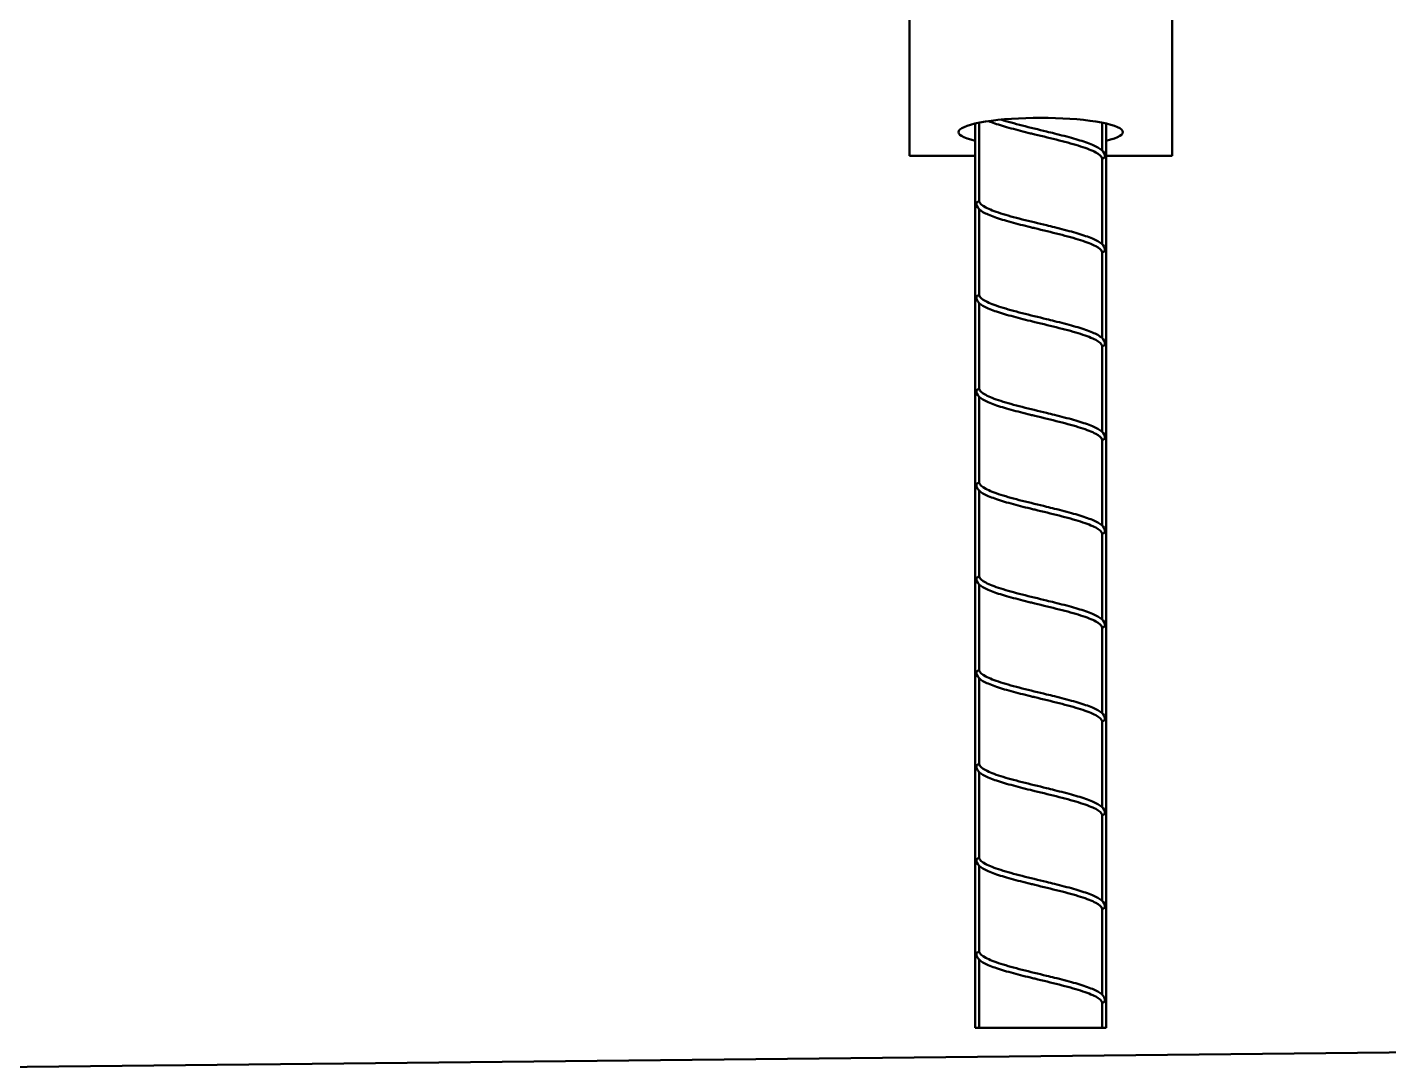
# Model space of a CAD drawing. Header units: inches. Extents: x 6 to 170, y 1 to 50.
# Drawn here: x 87.19 to 92.38, y 8.43 to 12.37 of the extents above; entities that cross this region are included whole.
import ezdxf

# ---------------------------------------------------------------- set-up
doc = ezdxf.new("R2010")
doc.units = ezdxf.units.IN
doc.header["$LTSCALE"] = 8
doc.header["$MEASUREMENT"] = 0
doc.layers.add('Visible (ANSI)', color=7, linetype='Continuous', lineweight=50)

msp = doc.modelspace()

# ---------------------------------------------------------------- linework, layer by layer
at = {"layer": 'Visible (ANSI)'}
for p, q in [((90.552053, 12.453521), (90.552053, 12.084218)), ((91.552053, 12.084218), (91.552053, 12.453521)), ((90.552053, 11.878387), (90.552053, 12.084218)), ((91.552053, 12.084218), (91.552053, 11.878387)), ((90.802678, 12.000845), (90.802678, 8.557259)), ((90.818158, 12.004129), (90.818158, 11.70441)), ((91.285948, 11.898724), (91.285948, 12.004129)), ((91.301428, 12.000845), (91.301428, 8.557259)), ((90.802678, 11.878387), (90.552053, 11.878387)), ((91.552053, 11.878387), (91.301428, 11.878387)), ((91.285948, 11.541581), (91.285948, 11.868297)), ((90.818158, 11.673761), (90.818158, 11.347268)), ((91.285948, 11.184438), (91.285948, 11.511154)), ((90.818158, 11.316619), (90.818158, 10.990125)), ((91.285948, 10.827295), (91.285948, 11.154011)), ((90.818158, 10.959476), (90.818158, 10.632982)), ((91.285948, 10.470152), (91.285948, 10.796868)), ((90.818158, 10.602333), (90.818158, 10.275839)), ((91.285948, 10.113009), (91.285948, 10.439725)), ((90.818158, 10.24519), (90.818158, 9.918696)), ((91.285948, 9.755867), (91.285948, 10.082582)), ((90.818158, 9.888047), (90.818158, 9.561553)), ((91.285948, 9.398724), (91.285948, 9.72544)), ((90.818158, 9.530904), (90.818158, 9.20441)), ((91.285948, 9.041581), (91.285948, 9.368297)), ((90.818158, 9.173761), (90.818158, 8.847268)), ((91.285948, 8.684438), (91.285948, 9.011154)), ((90.818158, 8.816619), (90.818158, 8.557259)), ((122.802678, 8.780318), (44.552063, 7.965207)), ((91.285948, 8.557259), (91.285948, 8.654011)), ((90.818158, 8.557259), (90.802678, 8.557259)), ((91.285948, 8.557259), (90.818158, 8.557259)), ((91.301428, 8.557259), (91.285948, 8.557259))]:
    msp.add_line(p, q, dxfattribs=at)
msp.add_ellipse((91.052053, 11.968142), major_axis=(-0.3125, 0), ratio=0.17364818, start_param=2.49476558, end_param=6.93001238, dxfattribs=at)
for points, knots in [([(91.013217, 11.963406), (90.987551, 11.969718), (90.96221, 11.976111), (90.916351, 11.988688), (90.895231, 11.995028), (90.86904, 12.004257), (90.861353, 12.007199), (90.854357, 12.010168)], [0, 0, 0, 0, 0.203430746, 0.203430746, 0.404937263, 0.404937263, 0.498244973, 0.498244973, 0.498244973, 0.498244973]), ([(90.901166, 12.015663), (90.924839, 12.00816), (90.952226, 12.000728), (91.01171, 11.985606), (91.043263, 11.978064), (91.08465, 11.967981), (91.094676, 11.965522), (91.104543, 11.963067)], [0.496195462, 0.496195462, 0.496195462, 0.496195462, 0.738837027, 0.738837027, 0.985116036, 0.985116036, 1.064849626, 1.064849626, 1.064849626, 1.064849626]), ([(91.285948, 11.868297), (91.283939, 11.875914), (91.275649, 11.883456), (91.247495, 11.898691), (91.227917, 11.906232), (91.180088, 11.921467), (91.152322, 11.929009), (91.092396, 11.944244), (91.060843, 11.951786), (91.024093, 11.960739), (91.018636, 11.962074), (91.013217, 11.963406)], [0, 0, 0, 0, 0.24627901, 0.24627901, 0.49255802, 0.49255802, 0.73883703, 0.73883703, 0.98511604, 0.98511604, 1.02832352, 1.02832352, 1.02832352, 1.02832352]), ([(91.104543, 11.963067), (91.130006, 11.956731), (91.154877, 11.950313), (91.199355, 11.937679), (91.21955, 11.931307), (91.253602, 11.91844), (91.267696, 11.911832), (91.287598, 11.898246), (91.294371, 11.891978), (91.296522, 11.880958)], [0, 0, 0, 0, 0.203969624, 0.203969624, 0.406026718, 0.406026718, 0.612891389, 0.612891389, 0.811777187, 0.811777187, 0.811777187, 0.811777187]), ([(91.296814, 11.878164), (91.296819, 11.87783), (91.296813, 11.877496), (91.296735, 11.87594), (91.296525, 11.874744), (91.295743, 11.872692), (91.295234, 11.871859), (91.29385, 11.870415), (91.292997, 11.869861), (91.291351, 11.869147), (91.290628, 11.868925), (91.28866, 11.868483), (91.287336, 11.868342), (91.285948, 11.868297)], [0.1897920525, 0.1897920525, 0.1897920525, 0.1897920525, 0.1922294095, 0.1922294095, 0.2012082947, 0.2012082947, 0.209118323, 0.209118323, 0.2174508092, 0.2174508092, 0.2233248553, 0.2233248553, 0.2328669858, 0.2328669858, 0.2328669858, 0.2328669858]), ([(90.80757, 11.691393), (90.807569, 11.691401), (90.807567, 11.691408), (90.807367, 11.692445), (90.807276, 11.693511), (90.807292, 11.694569)], [0.36883489865, 0.36883489865, 0.36883489865, 0.36883489865, 0.36889475462, 0.36889475462, 0.37685065873, 0.37685065873, 0.37685065873, 0.37685065873]), ([(90.807292, 11.694569), (90.807297, 11.694889), (90.807312, 11.695208), (90.807431, 11.696687), (90.80766, 11.697818), (90.808265, 11.699369), (90.808506, 11.699853), (90.809084, 11.700764), (90.809419, 11.701183), (90.8098, 11.701562), (90.81057, 11.70233), (90.811489, 11.7029), (90.813746, 11.703826), (90.815137, 11.704131), (90.817148, 11.704348), (90.817651, 11.704386), (90.818158, 11.70441)], [0.3768506587, 0.3768506587, 0.3768506587, 0.3768506587, 0.379254451, 0.379254451, 0.3880670032, 0.3880670032, 0.3924392295, 0.3924392295, 0.3969048674, 0.3969048674, 0.3969048674, 0.4059502014, 0.4059502014, 0.4165690719, 0.4165690719, 0.4200322562, 0.4200322562, 0.4200322562, 0.4200322562]), ([(91.013217, 11.606263), (90.987551, 11.612575), (90.96221, 11.618968), (90.916351, 11.631545), (90.895231, 11.637885), (90.859037, 11.650639), (90.843675, 11.657185), (90.820335, 11.670875), (90.812156, 11.677471), (90.808174, 11.688819), (90.80783, 11.690063), (90.80757, 11.691393)], [0, 0, 0, 0, 0.203430746, 0.203430746, 0.404937263, 0.404937263, 0.610847612, 0.610847612, 0.824043032, 0.824043032, 0.848613207, 0.848613207, 0.848613207, 0.848613207]), ([(90.818158, 11.70441), (90.820167, 11.696793), (90.828457, 11.689251), (90.856611, 11.674016), (90.876189, 11.666475), (90.924018, 11.65124), (90.951784, 11.643698), (91.01171, 11.628463), (91.043263, 11.620922), (91.08465, 11.610838), (91.094676, 11.60838), (91.104543, 11.605924)], [0, 0, 0, 0, 0.24627901, 0.24627901, 0.49255802, 0.49255802, 0.73883703, 0.73883703, 0.98511604, 0.98511604, 1.06484963, 1.06484963, 1.06484963, 1.06484963]), ([(91.285948, 11.511154), (91.283939, 11.518771), (91.275649, 11.526313), (91.247495, 11.541548), (91.227917, 11.54909), (91.180088, 11.564325), (91.152322, 11.571866), (91.092396, 11.587101), (91.060843, 11.594643), (91.024093, 11.603597), (91.018636, 11.604931), (91.013217, 11.606263)], [0, 0, 0, 0, 0.24627901, 0.24627901, 0.49255802, 0.49255802, 0.73883703, 0.73883703, 0.98511604, 0.98511604, 1.02832352, 1.02832352, 1.02832352, 1.02832352]), ([(91.104543, 11.605924), (91.130006, 11.599588), (91.154877, 11.59317), (91.199355, 11.580536), (91.21955, 11.574164), (91.253602, 11.561298), (91.267696, 11.554689), (91.287598, 11.541103), (91.294371, 11.534835), (91.296522, 11.523816)], [0, 0, 0, 0, 0.203969624, 0.203969624, 0.406026718, 0.406026718, 0.612891389, 0.612891389, 0.811777187, 0.811777187, 0.811777187, 0.811777187]), ([(91.296814, 11.521021), (91.29682, 11.520596), (91.29681, 11.520172), (91.296698, 11.518549), (91.296467, 11.517384), (91.295649, 11.515376), (91.29512, 11.514562), (91.293975, 11.513433), (91.293469, 11.513057), (91.292309, 11.512394), (91.291657, 11.512122), (91.289641, 11.511488), (91.288141, 11.511265), (91.286334, 11.511168), (91.286141, 11.51116), (91.285948, 11.511154)], [0.200182473, 0.200182473, 0.200182473, 0.200182473, 0.2033980629, 0.2033980629, 0.2125840261, 0.2125840261, 0.2208186966, 0.2208186966, 0.2261883639, 0.2261883639, 0.2320540395, 0.2320540395, 0.2434050849, 0.2434050849, 0.2447579396, 0.2447579396, 0.2447579396, 0.2447579396]), ([(90.80757, 11.33425), (90.807519, 11.334512), (90.807475, 11.334776), (90.807329, 11.335828), (90.80728, 11.336629), (90.807292, 11.337426)], [0.35943356133, 0.35943356133, 0.35943356133, 0.35943356133, 0.36146243866, 0.36146243866, 0.36744599074, 0.36744599074, 0.36744599074, 0.36744599074]), ([(90.807292, 11.337426), (90.807301, 11.337996), (90.807342, 11.338564), (90.807579, 11.340333), (90.807898, 11.341484), (90.808913, 11.343475), (90.809561, 11.34428), (90.811213, 11.34561), (90.812183, 11.346096), (90.813253, 11.346451), (90.814583, 11.346893), (90.816079, 11.347136), (90.817841, 11.347251), (90.818, 11.34726), (90.818158, 11.347268)], [0.3674459907, 0.3674459907, 0.3674459907, 0.3674459907, 0.3717271464, 0.3717271464, 0.3810225237, 0.3810225237, 0.3897607656, 0.3897607656, 0.3987126221, 0.3987126221, 0.3987126221, 0.4098375879, 0.4098375879, 0.410931022, 0.410931022, 0.410931022, 0.410931022]), ([(91.013217, 11.24912), (90.987551, 11.255432), (90.96221, 11.261825), (90.916351, 11.274402), (90.895231, 11.280742), (90.859037, 11.293496), (90.843675, 11.300042), (90.820335, 11.313732), (90.812156, 11.320328), (90.808174, 11.331676), (90.80783, 11.332921), (90.80757, 11.33425)], [0, 0, 0, 0, 0.203430746, 0.203430746, 0.404937263, 0.404937263, 0.610847612, 0.610847612, 0.824043032, 0.824043032, 0.848613207, 0.848613207, 0.848613207, 0.848613207]), ([(90.818158, 11.347268), (90.820167, 11.33965), (90.828457, 11.332108), (90.856611, 11.316873), (90.876189, 11.309332), (90.924018, 11.294097), (90.951784, 11.286555), (91.01171, 11.27132), (91.043263, 11.263779), (91.08465, 11.253695), (91.094676, 11.251237), (91.104543, 11.248781)], [0, 0, 0, 0, 0.24627901, 0.24627901, 0.49255802, 0.49255802, 0.73883703, 0.73883703, 0.98511604, 0.98511604, 1.06484963, 1.06484963, 1.06484963, 1.06484963]), ([(91.285948, 11.154011), (91.283939, 11.161628), (91.275649, 11.16917), (91.247495, 11.184405), (91.227917, 11.191947), (91.180088, 11.207182), (91.152322, 11.214723), (91.092396, 11.229958), (91.060843, 11.2375), (91.024093, 11.246454), (91.018636, 11.247788), (91.013217, 11.24912)], [0, 0, 0, 0, 0.24627901, 0.24627901, 0.49255802, 0.49255802, 0.73883703, 0.73883703, 0.98511604, 0.98511604, 1.02832352, 1.02832352, 1.02832352, 1.02832352]), ([(91.104543, 11.248781), (91.130006, 11.242445), (91.154877, 11.236027), (91.199355, 11.223393), (91.21955, 11.217021), (91.253602, 11.204155), (91.267696, 11.197546), (91.287598, 11.18396), (91.294371, 11.177692), (91.296522, 11.166673)], [0, 0, 0, 0, 0.203969624, 0.203969624, 0.406026718, 0.406026718, 0.612891389, 0.612891389, 0.811777187, 0.811777187, 0.811777187, 0.811777187]), ([(91.296814, 11.163878), (91.296824, 11.163202), (91.296791, 11.162526), (91.296567, 11.160722), (91.296281, 11.159636), (91.295356, 11.157751), (91.294764, 11.15699), (91.293521, 11.155946), (91.292971, 11.155601), (91.291725, 11.155), (91.291029, 11.154759), (91.288975, 11.154232), (91.287504, 11.154062), (91.285948, 11.154011)], [0.4252749174, 0.4252749174, 0.4252749174, 0.4252749174, 0.4304263152, 0.4304263152, 0.4393240915, 0.4393240915, 0.4476179655, 0.4476179655, 0.4531368502, 0.4531368502, 0.4591944322, 0.4591944322, 0.4702656932, 0.4702656932, 0.4702656932, 0.4702656932]), ([(91.296522, 11.166673), (91.296569, 11.166435), (91.29661, 11.166196), (91.296645, 11.165955), (91.296746, 11.165272), (91.296803, 11.164575), (91.296814, 11.163878)], [0.41809649147, 0.41809649147, 0.41809649147, 0.41809649147, 0.41996680535, 0.41996680535, 0.41996680535, 0.42527491742, 0.42527491742, 0.42527491742, 0.42527491742]), ([(90.80757, 10.977107), (90.807562, 10.977151), (90.807554, 10.977195), (90.807361, 10.978234), (90.807276, 10.979262), (90.807292, 10.980283)], [0.37843930434, 0.37843930434, 0.37843930434, 0.37843930434, 0.37878207808, 0.37878207808, 0.38654088581, 0.38654088581, 0.38654088581, 0.38654088581]), ([(90.807292, 10.980283), (90.807296, 10.98055), (90.807308, 10.980817), (90.807411, 10.982314), (90.807648, 10.983518), (90.808083, 10.984617), (90.808485, 10.985633), (90.80904, 10.986512), (90.810539, 10.988021), (90.811453, 10.988594), (90.813699, 10.989527), (90.815084, 10.989835), (90.817109, 10.99006), (90.817631, 10.990099), (90.818158, 10.990125)], [0.3865408858, 0.3865408858, 0.3865408858, 0.3865408858, 0.3885710722, 0.3885710722, 0.3979903368, 0.3979903368, 0.3979903368, 0.4066991123, 0.4066991123, 0.4157857445, 0.4157857445, 0.4264412276, 0.4264412276, 0.4300614581, 0.4300614581, 0.4300614581, 0.4300614581]), ([(91.013217, 10.891978), (90.987551, 10.898289), (90.96221, 10.904682), (90.916351, 10.917259), (90.895231, 10.923599), (90.859037, 10.936354), (90.843675, 10.942899), (90.820335, 10.956589), (90.812156, 10.963185), (90.808174, 10.974534), (90.80783, 10.975778), (90.80757, 10.977107)], [0, 0, 0, 0, 0.203430746, 0.203430746, 0.404937263, 0.404937263, 0.610847612, 0.610847612, 0.824043032, 0.824043032, 0.848613207, 0.848613207, 0.848613207, 0.848613207]), ([(90.818158, 10.990125), (90.820167, 10.982507), (90.828457, 10.974966), (90.856611, 10.959731), (90.876189, 10.952189), (90.924018, 10.936954), (90.951784, 10.929412), (91.01171, 10.914177), (91.043263, 10.906636), (91.08465, 10.896552), (91.094676, 10.894094), (91.104543, 10.891638)], [0, 0, 0, 0, 0.24627901, 0.24627901, 0.49255802, 0.49255802, 0.73883703, 0.73883703, 0.98511604, 0.98511604, 1.06484963, 1.06484963, 1.06484963, 1.06484963]), ([(91.285948, 10.796868), (91.283939, 10.804486), (91.275649, 10.812027), (91.247495, 10.827262), (91.227917, 10.834804), (91.180088, 10.850039), (91.152322, 10.85758), (91.092396, 10.872815), (91.060843, 10.880357), (91.024093, 10.889311), (91.018636, 10.890645), (91.013217, 10.891978)], [0, 0, 0, 0, 0.24627901, 0.24627901, 0.49255802, 0.49255802, 0.73883703, 0.73883703, 0.98511604, 0.98511604, 1.02832352, 1.02832352, 1.02832352, 1.02832352]), ([(91.104543, 10.891639), (91.130006, 10.885302), (91.154877, 10.878885), (91.199355, 10.86625), (91.21955, 10.859878), (91.253602, 10.847012), (91.267696, 10.840403), (91.287598, 10.826817), (91.294371, 10.820549), (91.296522, 10.80953)], [0, 0, 0, 0, 0.203969624, 0.203969624, 0.406026718, 0.406026718, 0.612891389, 0.612891389, 0.811777187, 0.811777187, 0.811777187, 0.811777187]), ([(91.296814, 10.806736), (91.296816, 10.806599), (91.296816, 10.806462), (91.296801, 10.805053), (91.296633, 10.80379), (91.295928, 10.80164), (91.295463, 10.800768), (91.294171, 10.799254), (91.293374, 10.798665), (91.291812, 10.797892), (91.291122, 10.797646), (91.289049, 10.797098), (91.287544, 10.796921), (91.285948, 10.796868)], [0.4324840395, 0.4324840395, 0.4324840395, 0.4324840395, 0.4335329654, 0.4335329654, 0.443318181, 0.443318181, 0.4516638398, 0.4516638398, 0.4602611352, 0.4602611352, 0.466316737, 0.466316737, 0.477688633, 0.477688633, 0.477688633, 0.477688633]), ([(90.807292, 10.623141), (90.8073, 10.623662), (90.807335, 10.624182), (90.807549, 10.625915), (90.807856, 10.62708), (90.808851, 10.629098), (90.809488, 10.629916), (90.811139, 10.631283), (90.812144, 10.631802), (90.814048, 10.632426), (90.814831, 10.632603), (90.816464, 10.632863), (90.81731, 10.632941), (90.818158, 10.632982)], [0.3836448412, 0.3836448412, 0.3836448412, 0.3836448412, 0.3877740914, 0.3877740914, 0.397624591, 0.397624591, 0.4068361571, 0.4068361571, 0.4164404089, 0.4164404089, 0.4226952118, 0.4226952118, 0.4291710192, 0.4291710192, 0.4291710192, 0.4291710192]), ([(90.818158, 10.632982), (90.820167, 10.625364), (90.828457, 10.617823), (90.856611, 10.602588), (90.876189, 10.595046), (90.924018, 10.579811), (90.951784, 10.57227), (91.01171, 10.557035), (91.043263, 10.549493), (91.08465, 10.539409), (91.094676, 10.536951), (91.104543, 10.534496)], [0, 0, 0, 0, 0.24627901, 0.24627901, 0.49255802, 0.49255802, 0.73883703, 0.73883703, 0.98511604, 0.98511604, 1.06484963, 1.06484963, 1.06484963, 1.06484963]), ([(90.80757, 10.619964), (90.807529, 10.620177), (90.807492, 10.620391), (90.807335, 10.62144), (90.807279, 10.622293), (90.807292, 10.623141)], [0.37519647472, 0.37519647472, 0.37519647472, 0.37519647472, 0.37693413434, 0.37693413434, 0.38364484121, 0.38364484121, 0.38364484121, 0.38364484121]), ([(91.013217, 10.534835), (90.987551, 10.541147), (90.96221, 10.547539), (90.916351, 10.560116), (90.895231, 10.566457), (90.859037, 10.579211), (90.843675, 10.585757), (90.820335, 10.599446), (90.812156, 10.606042), (90.808174, 10.617391), (90.80783, 10.618635), (90.80757, 10.619964)], [0, 0, 0, 0, 0.203430746, 0.203430746, 0.404937263, 0.404937263, 0.610847612, 0.610847612, 0.824043032, 0.824043032, 0.848613207, 0.848613207, 0.848613207, 0.848613207]), ([(91.285948, 10.439725), (91.283939, 10.447343), (91.275649, 10.454884), (91.247495, 10.470119), (91.227917, 10.477661), (91.180088, 10.492896), (91.152322, 10.500438), (91.092396, 10.515673), (91.060843, 10.523214), (91.024093, 10.532168), (91.018636, 10.533502), (91.013217, 10.534835)], [0, 0, 0, 0, 0.24627901, 0.24627901, 0.49255802, 0.49255802, 0.73883703, 0.73883703, 0.98511604, 0.98511604, 1.02832352, 1.02832352, 1.02832352, 1.02832352]), ([(91.104543, 10.534496), (91.130006, 10.528159), (91.154877, 10.521742), (91.199355, 10.509107), (91.21955, 10.502735), (91.253602, 10.489869), (91.267696, 10.483261), (91.287598, 10.469674), (91.294371, 10.463406), (91.296522, 10.452387)], [0, 0, 0, 0, 0.203969624, 0.203969624, 0.406026718, 0.406026718, 0.612891389, 0.612891389, 0.811777187, 0.811777187, 0.811777187, 0.811777187]), ([(91.296814, 10.449593), (91.296824, 10.448916), (91.296791, 10.448241), (91.296567, 10.446436), (91.296281, 10.44535), (91.295356, 10.443465), (91.294764, 10.442704), (91.293521, 10.44166), (91.292971, 10.441316), (91.291725, 10.440714), (91.291029, 10.440473), (91.288975, 10.439946), (91.287504, 10.439777), (91.285948, 10.439725)], [0.4252629105, 0.4252629105, 0.4252629105, 0.4252629105, 0.4304142272, 0.4304142272, 0.4393118948, 0.4393118948, 0.4476055892, 0.4476055892, 0.4531243019, 0.4531243019, 0.4591816413, 0.4591816413, 0.4702524139, 0.4702524139, 0.4702524139, 0.4702524139]), ([(91.296522, 10.452387), (91.296569, 10.45215), (91.29661, 10.45191), (91.296645, 10.45167), (91.296746, 10.450987), (91.296803, 10.450289), (91.296814, 10.449593)], [0.41808449305, 0.41808449305, 0.41808449305, 0.41808449305, 0.41995475991, 0.41995475991, 0.41995475991, 0.42526291053, 0.42526291053, 0.42526291053, 0.42526291053]), ([(90.80757, 10.262822), (90.807473, 10.263318), (90.807402, 10.263822), (90.807305, 10.264884), (90.807284, 10.265442), (90.807292, 10.265998)], [0.39774755854, 0.39774755854, 0.39774755854, 0.39774755854, 0.40221639818, 0.40221639818, 0.40707367037, 0.40707367037, 0.40707367037, 0.40707367037]), ([(90.807292, 10.265998), (90.807305, 10.266799), (90.80738, 10.267595), (90.807743, 10.269529), (90.808116, 10.27061), (90.809236, 10.272479), (90.809939, 10.273224), (90.811728, 10.274473), (90.812826, 10.274939), (90.815322, 10.275591), (90.816701, 10.275769), (90.818158, 10.275839)], [0.4070736704, 0.4070736704, 0.4070736704, 0.4070736704, 0.4140736516, 0.4140736516, 0.4246410493, 0.4246410493, 0.434805854, 0.434805854, 0.4458536327, 0.4458536327, 0.4570245036, 0.4570245036, 0.4570245036, 0.4570245036]), ([(90.818158, 10.275839), (90.820167, 10.268222), (90.828457, 10.26068), (90.856611, 10.245445), (90.876189, 10.237903), (90.924018, 10.222668), (90.951784, 10.215127), (91.01171, 10.199892), (91.043263, 10.19235), (91.08465, 10.182266), (91.094676, 10.179808), (91.104543, 10.177353)], [0, 0, 0, 0, 0.24627901, 0.24627901, 0.49255802, 0.49255802, 0.73883703, 0.73883703, 0.98511604, 0.98511604, 1.06484963, 1.06484963, 1.06484963, 1.06484963]), ([(91.013217, 10.177692), (90.987551, 10.184004), (90.96221, 10.190397), (90.916351, 10.202973), (90.895231, 10.209314), (90.859037, 10.222068), (90.843675, 10.228614), (90.820335, 10.242304), (90.812156, 10.248899), (90.808174, 10.260248), (90.80783, 10.261492), (90.80757, 10.262821)], [0, 0, 0, 0, 0.203430746, 0.203430746, 0.404937263, 0.404937263, 0.610847612, 0.610847612, 0.824043032, 0.824043032, 0.848613207, 0.848613207, 0.848613207, 0.848613207]), ([(91.285948, 10.082582), (91.283939, 10.0902), (91.275649, 10.097741), (91.247495, 10.112976), (91.227917, 10.120518), (91.180088, 10.135753), (91.152322, 10.143295), (91.092396, 10.15853), (91.060843, 10.166071), (91.024093, 10.175025), (91.018636, 10.176359), (91.013217, 10.177692)], [0, 0, 0, 0, 0.24627901, 0.24627901, 0.49255802, 0.49255802, 0.73883703, 0.73883703, 0.98511604, 0.98511604, 1.02832352, 1.02832352, 1.02832352, 1.02832352]), ([(91.104543, 10.177353), (91.130006, 10.171017), (91.154877, 10.164599), (91.199355, 10.151964), (91.21955, 10.145592), (91.253602, 10.132726), (91.267696, 10.126118), (91.287598, 10.112531), (91.294371, 10.106264), (91.296522, 10.095244)], [0, 0, 0, 0, 0.203969624, 0.203969624, 0.406026718, 0.406026718, 0.612891389, 0.612891389, 0.811777187, 0.811777187, 0.811777187, 0.811777187]), ([(91.296814, 10.09245), (91.296817, 10.09223), (91.296816, 10.09201), (91.296776, 10.090537), (91.296589, 10.089303), (91.295853, 10.087194), (91.295369, 10.08634), (91.29404, 10.084855), (91.29322, 10.084281), (91.29117, 10.083319), (91.289881, 10.082984), (91.287643, 10.082675), (91.286804, 10.082611), (91.285948, 10.082582)], [0.1915703884, 0.1915703884, 0.1915703884, 0.1915703884, 0.1932465161, 0.1932465161, 0.202831746, 0.202831746, 0.211131424, 0.211131424, 0.2197778812, 0.2197778812, 0.230077806, 0.230077806, 0.2359190284, 0.2359190284, 0.2359190284, 0.2359190284]), ([(90.80757, 9.905679), (90.807431, 9.906389), (90.807345, 9.907115), (90.807293, 9.908181), (90.807287, 9.908518), (90.807292, 9.908855)], [0.19365485599, 0.19365485599, 0.19365485599, 0.19365485599, 0.19919025146, 0.19919025146, 0.20173580921, 0.20173580921, 0.20173580921, 0.20173580921]), ([(90.807292, 9.908855), (90.807308, 9.909866), (90.807423, 9.910872), (90.807925, 9.912944), (90.808348, 9.913963), (90.80957, 9.915722), (90.810328, 9.916415), (90.812236, 9.917572), (90.813412, 9.917996), (90.81581, 9.918508), (90.816963, 9.918639), (90.818158, 9.918696)], [0.2017358092, 0.2017358092, 0.2017358092, 0.2017358092, 0.2093917197, 0.2093917197, 0.2183592436, 0.2183592436, 0.2271757433, 0.2271757433, 0.2370177383, 0.2370177383, 0.2450975683, 0.2450975683, 0.2450975683, 0.2450975683]), ([(91.013217, 9.820549), (90.987551, 9.826861), (90.96221, 9.833254), (90.916351, 9.84583), (90.895231, 9.852171), (90.859037, 9.864925), (90.843675, 9.871471), (90.820335, 9.885161), (90.812156, 9.891756), (90.808174, 9.903105), (90.80783, 9.904349), (90.80757, 9.905679)], [0, 0, 0, 0, 0.203430746, 0.203430746, 0.404937263, 0.404937263, 0.610847612, 0.610847612, 0.824043032, 0.824043032, 0.848613207, 0.848613207, 0.848613207, 0.848613207]), ([(90.818158, 9.918696), (90.820167, 9.911079), (90.828457, 9.903537), (90.856611, 9.888302), (90.876189, 9.88076), (90.924018, 9.865525), (90.951784, 9.857984), (91.01171, 9.842749), (91.043263, 9.835207), (91.08465, 9.825124), (91.094676, 9.822665), (91.104543, 9.82021)], [0, 0, 0, 0, 0.24627901, 0.24627901, 0.49255802, 0.49255802, 0.73883703, 0.73883703, 0.98511604, 0.98511604, 1.06484963, 1.06484963, 1.06484963, 1.06484963]), ([(91.285948, 9.72544), (91.283939, 9.733057), (91.275649, 9.740599), (91.247495, 9.755834), (91.227917, 9.763375), (91.180088, 9.77861), (91.152322, 9.786152), (91.092396, 9.801387), (91.060843, 9.808928), (91.024093, 9.817882), (91.018636, 9.819216), (91.013217, 9.820549)], [0, 0, 0, 0, 0.24627901, 0.24627901, 0.49255802, 0.49255802, 0.73883703, 0.73883703, 0.98511604, 0.98511604, 1.02832352, 1.02832352, 1.02832352, 1.02832352]), ([(91.104543, 9.82021), (91.130006, 9.813874), (91.154877, 9.807456), (91.199355, 9.794822), (91.21955, 9.788449), (91.253602, 9.775583), (91.267696, 9.768975), (91.287598, 9.755389), (91.294371, 9.749121), (91.296522, 9.738101)], [0, 0, 0, 0, 0.203969624, 0.203969624, 0.406026718, 0.406026718, 0.612891389, 0.612891389, 0.811777187, 0.811777187, 0.811777187, 0.811777187]), ([(91.296814, 9.735307), (91.296824, 9.73463), (91.296791, 9.733954), (91.296567, 9.732148), (91.296281, 9.731063), (91.295355, 9.729178), (91.294763, 9.728417), (91.29322, 9.727122), (91.292264, 9.726621), (91.289864, 9.725821), (91.288392, 9.725582), (91.286519, 9.725463), (91.286234, 9.725449), (91.285948, 9.72544)], [0.4033650755, 0.4033650755, 0.4033650755, 0.4033650755, 0.408528082, 0.408528082, 0.4174664401, 0.4174664401, 0.4258234337, 0.4258234337, 0.4347714159, 0.4347714159, 0.4453461695, 0.4453461695, 0.4472320325, 0.4472320325, 0.4472320325, 0.4472320325]), ([(91.296523, 9.738101), (91.296569, 9.737864), (91.29661, 9.737625), (91.296645, 9.737384), (91.296746, 9.736701), (91.296803, 9.736003), (91.296814, 9.735307)], [0.39618211705, 0.39618211705, 0.39618211705, 0.39618211705, 0.39805269468, 0.39805269468, 0.39805269468, 0.40336507552, 0.40336507552, 0.40336507552, 0.40336507552]), ([(90.80757, 9.548536), (90.807429, 9.549255), (90.807343, 9.549991), (90.807292, 9.551058), (90.807287, 9.551385), (90.807292, 9.551712)], [0.20632631581, 0.20632631581, 0.20632631581, 0.20632631581, 0.2119838659, 0.2119838659, 0.21447652895, 0.21447652895, 0.21447652895, 0.21447652895]), ([(90.807292, 9.551712), (90.807308, 9.552733), (90.807425, 9.553747), (90.807934, 9.555826), (90.80836, 9.556842), (90.809586, 9.558596), (90.810347, 9.559286), (90.81226, 9.56044), (90.81344, 9.560861), (90.815832, 9.561368), (90.816975, 9.561497), (90.818158, 9.561553)], [0.2144765289, 0.2144765289, 0.2144765289, 0.2144765289, 0.2222697322, 0.2222697322, 0.2313065156, 0.2313065156, 0.2402001913, 0.2402001913, 0.2501394448, 0.2501394448, 0.2582108371, 0.2582108371, 0.2582108371, 0.2582108371]), ([(91.013217, 9.463406), (90.987551, 9.469718), (90.96221, 9.476111), (90.916351, 9.488688), (90.895231, 9.495028), (90.859037, 9.507782), (90.843675, 9.514328), (90.820335, 9.528018), (90.812156, 9.534613), (90.808174, 9.545962), (90.80783, 9.547206), (90.80757, 9.548536)], [0, 0, 0, 0, 0.203430746, 0.203430746, 0.404937263, 0.404937263, 0.610847612, 0.610847612, 0.824043032, 0.824043032, 0.848613207, 0.848613207, 0.848613207, 0.848613207]), ([(90.818158, 9.561553), (90.820167, 9.553936), (90.828457, 9.546394), (90.856611, 9.531159), (90.876189, 9.523618), (90.924018, 9.508383), (90.951784, 9.500841), (91.01171, 9.485606), (91.043263, 9.478064), (91.08465, 9.467981), (91.094676, 9.465522), (91.104543, 9.463067)], [0, 0, 0, 0, 0.24627901, 0.24627901, 0.49255802, 0.49255802, 0.73883703, 0.73883703, 0.98511604, 0.98511604, 1.06484963, 1.06484963, 1.06484963, 1.06484963]), ([(91.285948, 9.368297), (91.283939, 9.375914), (91.275649, 9.383456), (91.247495, 9.398691), (91.227917, 9.406232), (91.180088, 9.421467), (91.152322, 9.429009), (91.092396, 9.444244), (91.060843, 9.451786), (91.024093, 9.460739), (91.018636, 9.462074), (91.013217, 9.463406)], [0, 0, 0, 0, 0.24627901, 0.24627901, 0.49255802, 0.49255802, 0.73883703, 0.73883703, 0.98511604, 0.98511604, 1.02832352, 1.02832352, 1.02832352, 1.02832352]), ([(91.104543, 9.463067), (91.130006, 9.456731), (91.154877, 9.450313), (91.199355, 9.437679), (91.21955, 9.431307), (91.253602, 9.41844), (91.267696, 9.411832), (91.287598, 9.398246), (91.294371, 9.391978), (91.296522, 9.380958)], [0, 0, 0, 0, 0.203969624, 0.203969624, 0.406026718, 0.406026718, 0.612891389, 0.612891389, 0.811777187, 0.811777187, 0.811777187, 0.811777187]), ([(91.296814, 9.378164), (91.296828, 9.377236), (91.296761, 9.376308), (91.296393, 9.374327), (91.29605, 9.373318), (91.295012, 9.371566), (91.29436, 9.370865), (91.292685, 9.369671), (91.291639, 9.369216), (91.289082, 9.36853), (91.287561, 9.36835), (91.285948, 9.368297)], [0.3991340726, 0.3991340726, 0.3991340726, 0.3991340726, 0.4062073683, 0.4062073683, 0.4148440588, 0.4148440588, 0.4231638842, 0.4231638842, 0.4324220678, 0.4324220678, 0.4430268626, 0.4430268626, 0.4430268626, 0.4430268626]), ([(91.296523, 9.380958), (91.29662, 9.380462), (91.296692, 9.379957), (91.296742, 9.379449), (91.296783, 9.379023), (91.296807, 9.378594), (91.296814, 9.378164)], [0.39195298861, 0.39195298861, 0.39195298861, 0.39195298861, 0.39586108168, 0.39586108168, 0.39586108168, 0.3991340726, 0.3991340726, 0.3991340726, 0.3991340726]), ([(90.80757, 9.191393), (90.807473, 9.19189), (90.807402, 9.192395), (90.807305, 9.193456), (90.807284, 9.194014), (90.807292, 9.194569)], [0.39774355225, 0.39774355225, 0.39774355225, 0.39774355225, 0.40221810039, 0.40221810039, 0.40706949981, 0.40706949981, 0.40706949981, 0.40706949981]), ([(90.807292, 9.194569), (90.807305, 9.195371), (90.80738, 9.196168), (90.807744, 9.198102), (90.808117, 9.199183), (90.809237, 9.201051), (90.80994, 9.201797), (90.81173, 9.203045), (90.812827, 9.203511), (90.815324, 9.204163), (90.816702, 9.204341), (90.818158, 9.20441)], [0.4070694998, 0.4070694998, 0.4070694998, 0.4070694998, 0.41407489, 0.41407489, 0.4246413999, 0.4246413999, 0.4348059911, 0.4348059911, 0.4458544795, 0.4458544795, 0.4570196833, 0.4570196833, 0.4570196833, 0.4570196833]), ([(91.013217, 9.106263), (90.987551, 9.112575), (90.96221, 9.118968), (90.916351, 9.131545), (90.895231, 9.137885), (90.859037, 9.150639), (90.843675, 9.157185), (90.820335, 9.170875), (90.812156, 9.177471), (90.808174, 9.188819), (90.80783, 9.190063), (90.80757, 9.191393)], [0, 0, 0, 0, 0.203430746, 0.203430746, 0.404937263, 0.404937263, 0.610847612, 0.610847612, 0.824043032, 0.824043032, 0.848613207, 0.848613207, 0.848613207, 0.848613207]), ([(90.818158, 9.20441), (90.820167, 9.196793), (90.828457, 9.189251), (90.856611, 9.174016), (90.876189, 9.166475), (90.924018, 9.15124), (90.951784, 9.143698), (91.01171, 9.128463), (91.043263, 9.120922), (91.08465, 9.110838), (91.094676, 9.10838), (91.104543, 9.105924)], [0, 0, 0, 0, 0.24627901, 0.24627901, 0.49255802, 0.49255802, 0.73883703, 0.73883703, 0.98511604, 0.98511604, 1.06484963, 1.06484963, 1.06484963, 1.06484963]), ([(91.285948, 9.011154), (91.283939, 9.018771), (91.275649, 9.026313), (91.247495, 9.041548), (91.227917, 9.04909), (91.180088, 9.064325), (91.152322, 9.071866), (91.092396, 9.087101), (91.060843, 9.094643), (91.024093, 9.103597), (91.018636, 9.104931), (91.013217, 9.106263)], [0, 0, 0, 0, 0.24627901, 0.24627901, 0.49255802, 0.49255802, 0.73883703, 0.73883703, 0.98511604, 0.98511604, 1.02832352, 1.02832352, 1.02832352, 1.02832352]), ([(91.104543, 9.105924), (91.130006, 9.099588), (91.154877, 9.09317), (91.199355, 9.080536), (91.21955, 9.074164), (91.253602, 9.061298), (91.267696, 9.054689), (91.287598, 9.041103), (91.294371, 9.034835), (91.296522, 9.023815)], [0, 0, 0, 0, 0.203969624, 0.203969624, 0.406026718, 0.406026718, 0.612891389, 0.612891389, 0.811777187, 0.811777187, 0.811777187, 0.811777187]), ([(91.296814, 9.021021), (91.296824, 9.020345), (91.296791, 9.019669), (91.296567, 9.017863), (91.296281, 9.016777), (91.295355, 9.014893), (91.294763, 9.014132), (91.29322, 9.012836), (91.292265, 9.012336), (91.289864, 9.011535), (91.288392, 9.011297), (91.286519, 9.011177), (91.286234, 9.011163), (91.285948, 9.011154)], [0.417878671, 0.417878671, 0.417878671, 0.417878671, 0.4230865849, 0.4230865849, 0.4321036876, 0.4321036876, 0.4405341613, 0.4405341613, 0.4495606349, 0.4495606349, 0.460228049, 0.460228049, 0.4621310574, 0.4621310574, 0.4621310574, 0.4621310574]), ([(91.296523, 9.023815), (91.296569, 9.023578), (91.29661, 9.023339), (91.296746, 9.022415), (91.296803, 9.021718), (91.296814, 9.021021)], [0.41063356743, 0.41063356743, 0.41063356743, 0.41063356743, 0.41251889245, 0.41251889245, 0.41787867097, 0.41787867097, 0.41787867097, 0.41787867097]), ([(90.80757, 8.83425), (90.807498, 8.834621), (90.80744, 8.834997), (90.807316, 8.836054), (90.807281, 8.836742), (90.807292, 8.837426)], [0.37409280016, 0.37409280016, 0.37409280016, 0.37409280016, 0.37696993648, 0.37696993648, 0.3821097739, 0.3821097739, 0.3821097739, 0.3821097739]), ([(90.807292, 8.837426), (90.807303, 8.838104), (90.807358, 8.838779), (90.807578, 8.840164), (90.807753, 8.840868), (90.80824, 8.842198), (90.80855, 8.842815), (90.808936, 8.843379), (90.809536, 8.844255), (90.810288, 8.844953), (90.812183, 8.84612), (90.813351, 8.846548), (90.81576, 8.847074), (90.816937, 8.847209), (90.818158, 8.847268)], [0.3821097739, 0.3821097739, 0.3821097739, 0.3821097739, 0.3872039956, 0.3872039956, 0.3928251793, 0.3928251793, 0.3984422247, 0.3984422247, 0.3984422247, 0.4071726646, 0.4071726646, 0.4168933733, 0.4168933733, 0.4250635496, 0.4250635496, 0.4250635496, 0.4250635496]), ([(91.013217, 8.74912), (90.987551, 8.755432), (90.96221, 8.761825), (90.916351, 8.774402), (90.895231, 8.780742), (90.859037, 8.793496), (90.843675, 8.800042), (90.820335, 8.813732), (90.812156, 8.820328), (90.808174, 8.831676), (90.80783, 8.832921), (90.80757, 8.83425)], [0, 0, 0, 0, 0.203430746, 0.203430746, 0.404937263, 0.404937263, 0.610847612, 0.610847612, 0.824043032, 0.824043032, 0.848613207, 0.848613207, 0.848613207, 0.848613207]), ([(90.818158, 8.847268), (90.820167, 8.83965), (90.828457, 8.832108), (90.856611, 8.816873), (90.876189, 8.809332), (90.924018, 8.794097), (90.951784, 8.786555), (91.01171, 8.77132), (91.043263, 8.763779), (91.08465, 8.753695), (91.094676, 8.751237), (91.104543, 8.748781)], [0, 0, 0, 0, 0.24627901, 0.24627901, 0.49255802, 0.49255802, 0.73883703, 0.73883703, 0.98511604, 0.98511604, 1.06484963, 1.06484963, 1.06484963, 1.06484963]), ([(91.285948, 8.654011), (91.283939, 8.661628), (91.275649, 8.66917), (91.247495, 8.684405), (91.227917, 8.691947), (91.180088, 8.707182), (91.152322, 8.714723), (91.092396, 8.729958), (91.060843, 8.7375), (91.024093, 8.746454), (91.018636, 8.747788), (91.013217, 8.74912)], [0, 0, 0, 0, 0.24627901, 0.24627901, 0.49255802, 0.49255802, 0.73883703, 0.73883703, 0.98511604, 0.98511604, 1.02832352, 1.02832352, 1.02832352, 1.02832352]), ([(91.104543, 8.748781), (91.130006, 8.742445), (91.154877, 8.736027), (91.199355, 8.723393), (91.21955, 8.717021), (91.253602, 8.704155), (91.267696, 8.697546), (91.287598, 8.68396), (91.294371, 8.677692), (91.296522, 8.666673)], [0, 0, 0, 0, 0.203969624, 0.203969624, 0.406026718, 0.406026718, 0.612891389, 0.612891389, 0.811777187, 0.811777187, 0.811777187, 0.811777187]), ([(91.296814, 8.663878), (91.296828, 8.662984), (91.296766, 8.66209), (91.29642, 8.660132), (91.296084, 8.659113), (91.295062, 8.657343), (91.294418, 8.656635), (91.292763, 8.655427), (91.29173, 8.654965), (91.289161, 8.654254), (91.287604, 8.654066), (91.285948, 8.654011)], [0.2041550678, 0.2041550678, 0.2041550678, 0.2041550678, 0.211124975, 0.211124975, 0.2200006788, 0.2200006788, 0.228516993, 0.228516993, 0.237949505, 0.237949505, 0.2490827855, 0.2490827855, 0.2490827855, 0.2490827855]), ([(91.296523, 8.666673), (91.296613, 8.666211), (91.296682, 8.665743), (91.296778, 8.66481), (91.296806, 8.664344), (91.296814, 8.663878)], [0.1968141567, 0.1968141567, 0.1968141567, 0.1968141567, 0.2005241267, 0.2005241267, 0.20415506784, 0.20415506784, 0.20415506784, 0.20415506784])]:
    msp.add_open_spline(points, degree=3, knots=knots, dxfattribs=at)
for points in [[(91.296522, 11.880958), (91.296701, 11.880046), (91.296799, 11.879104), (91.296814, 11.878164)], [(91.296522, 11.523816), (91.2967, 11.522904), (91.296799, 11.521961), (91.296814, 11.521021)], [(91.296523, 10.80953), (91.296701, 10.808615), (91.296799, 10.807674), (91.296814, 10.806736)], [(91.296523, 10.095244), (91.296701, 10.09433), (91.296799, 10.093388), (91.296814, 10.09245)]]:
    msp.add_open_spline(points, degree=3, dxfattribs=at)

doc.saveas('drawing.dxf')
